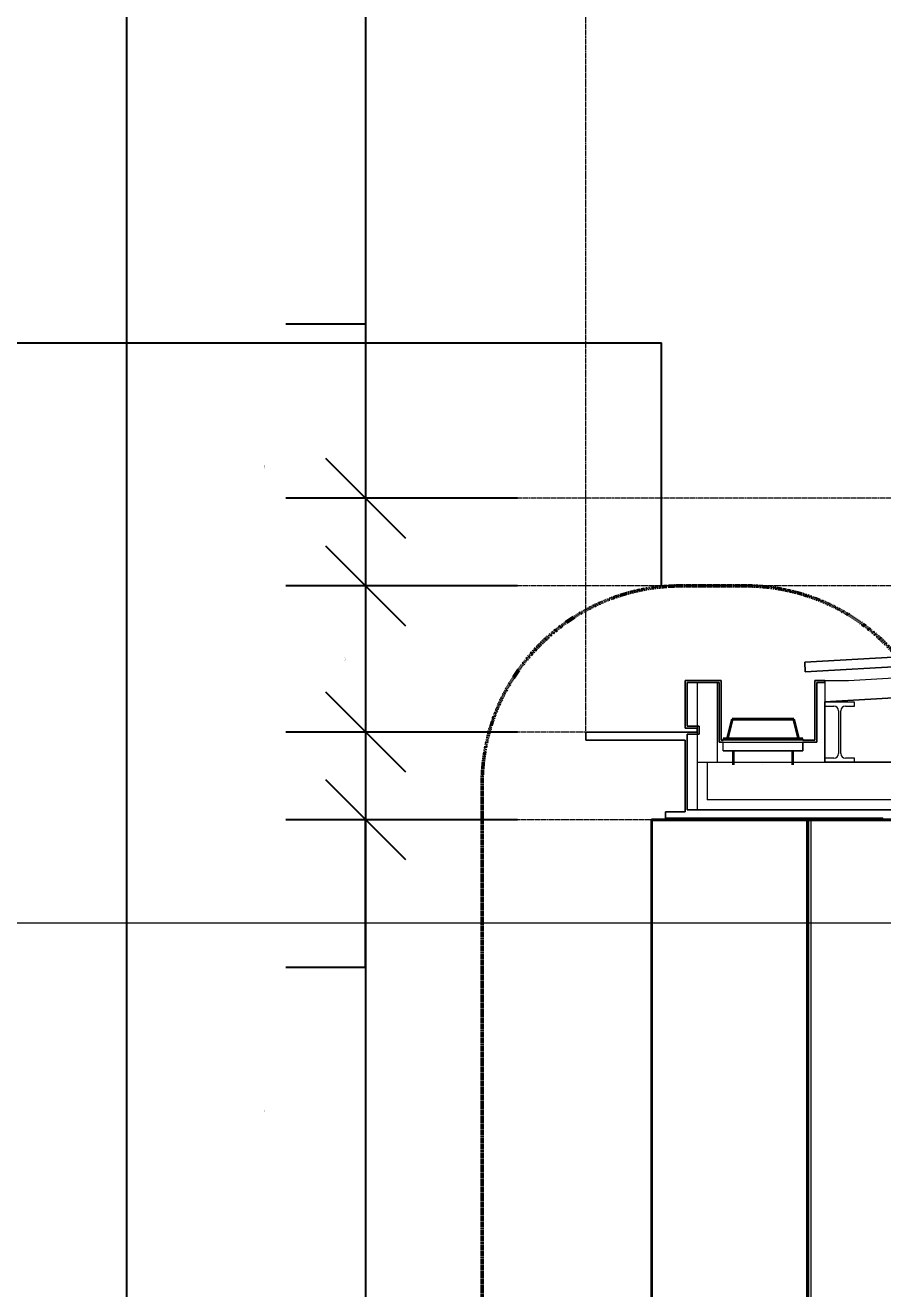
# Model space of a CAD drawing. Header units: millimetres. Extents: x -153298 to 620751, y -313239 to 250031.
# Drawn here: x 74683 to 76835, y -223523 to -220350 of the extents above; entities that cross this region are included whole.
import ezdxf

# ---------------------------------------------------------------- set-up
doc = ezdxf.new("R2010")
doc.units = ezdxf.units.MM
doc.linetypes.add('DPA_Hidden 50', pattern=[3, 2, -1])
for name, color, linetype, lineweight in [('A-ANNO-DIMS', 7, 'Continuous', 9), ('A-DETL', 7, 'Continuous', 70), ('A-DETL-GENF', 7, 'Continuous', 35), ('A-GLAZ-CURT', 7, 'Continuous', 9), ('A-GLAZ-CWMG', 7, 'Continuous', 35), ('G-ANNO-TEXT', 7, 'Continuous', 9), ('P-SANR-FIXT', 7, 'Continuous', 35), ('WALL-E', 7, 'Continuous', 35)]:
    doc.layers.add(name, color=color, linetype=linetype, lineweight=lineweight)
doc.styles.add('Arial_2', font='arial.ttf', dxfattribs={"height": 3})
doc.dimstyles.new('DPA-DIM-3_0_T-T', dxfattribs={"dimscale": 304.8, "dimtxt": 306.07782, "dimasz": 0.656168, "dimexe": 0.656168, "dimexo": 0.0625, "dimgap": 0.164042, "dimtad": 1, "dimdec": 0, "dimzin": 0, "dimdsep": 46, "dimtxsty": 'Arial_2', "dimblk1": 'OBLIQUE', "dimblk2": 'OBLIQUE', "dimsah": 1, "dimcen": 0.09, "dimdle": 0.656168, "dimclrd": 7, "dimclre": 7, "dimclrt": 7, "dimadec": 8, "dimazin": 0, "dimtfac": 1, "dimtdec": 4, "dimtix": 1, "dimtmove": 0, "dimatfit": 3, "dimfxl": 1.312336, "dimfxlon": 1, "dimtvp": 1, "dimtolj": 1, "dimtzin": 0, "dimarcsym": 2})
doc.dimstyles.new('DPA-DIM-3_0_T-T_1', dxfattribs={"dimscale": 304.8, "dimtxt": 306.07782, "dimasz": 0.656168, "dimexe": 0.656168, "dimexo": 0.0625, "dimgap": 0.164042, "dimtad": 1, "dimdec": 0, "dimzin": 0, "dimdsep": 46, "dimtxsty": 'Arial_2', "dimblk1": 'OBLIQUE', "dimblk2": 'OBLIQUE', "dimsah": 1, "dimcen": 0.09, "dimdle": 0.656168, "dimclrd": 7, "dimclre": 7, "dimclrt": 7, "dimadec": 8, "dimazin": 0, "dimtfac": 1, "dimtdec": 4, "dimtix": 1, "dimtmove": 1, "dimatfit": 3, "dimfxl": 1.312336, "dimfxlon": 1, "dimtvp": 1, "dimtolj": 1, "dimtzin": 0, "dimarcsym": 2})

# ---------------------------------------------------------------- blocks, each defined once
blk = doc.blocks.new('DPA_CP_Entrance Canopy Lower - Depth 4200-12316196-2150-01 ENTRANCE 1 ELEVATION 4')
at = {"layer": 'A-GLAZ-CURT', "color": 7}
for p, q in [((10337, 106005.7), (9286.9, 105946)), ((9286.9, 105946), (10337, 106005.7)), ((9288.2, 105921.1), (10337, 105980.7)), ((10337, 105980.7), (9288.2, 105921.1)), ((9286.9, 105946), (9288.2, 105921.1)), ((9288.2, 105921.1), (9286.9, 105946)), ((9396.5, 105900), (10337, 105953.6)), ((9077, 105900), (8987, 105900)), ((8987, 105900), (8987, 105780)), ((8987, 105780), (8987, 105900)), ((8987, 105900), (9077, 105900)), ((9077, 105750), (9077, 105900)), ((9077, 105900), (9077, 105750)), ((9337, 105900), (9312, 105900)), ((9312, 105900), (9312, 105750)), ((9312, 105750), (9312, 105900)), ((9312, 105900), (9337, 105900)), ((9337, 105846), (10337, 105903)), ((9337, 105846), (10337, 105903)), ((10337, 105903), (9337, 105846)), ((9337, 105900), (9396.5, 105900)), ((9337, 105900), (9337, 105695)), ((9337, 105895), (9337, 105900)), ((9337, 105900), (9337, 105895)), ((8992, 105895), (9072, 105895)), ((9072, 105895), (8992, 105895)), ((8992, 105785), (8992, 105894.4)), ((8992, 105894.4), (8992, 105785)), ((9017, 105895), (9017, 105785)), ((9067, 105895), (9067, 105695)), ((9072, 105894.4), (9072, 105745)), ((9072, 105745), (9072, 105894.4)), ((9317, 105895), (9337, 105895)), ((9337, 105895), (9317, 105895)), ((9317, 105745), (9317, 105894.4)), ((9317, 105894.4), (9317, 105745)), ((9337, 105695), (9337, 105846)), ((9337, 105846), (9337, 105695)), ((9337, 105695), (9337, 105846)), ((9337, 105846), (9337, 105695)), ((9337, 105845), (9337, 105835.5)), ((8987, 105780), (9017, 105780)), ((9017, 105780), (8987, 105780)), ((9022, 105785), (8992, 105785)), ((8992, 105785), (9022, 105785)), ((9017, 105780), (9017, 105770)), ((9017, 105780), (9017, 105770)), ((9017, 105770), (9017, 105780)), ((9022, 105765), (9022, 105785)), ((9022, 105785), (9022, 105765)), ((9017, 105770), (8737, 105770)), ((8737, 105770), (8737, 105750)), ((8737, 105750), (8737, 105770)), ((8737, 105770), (9017, 105770)), ((8737, 105750), (8987, 105750)), ((8987, 105750), (8737, 105750)), ((8987, 105750), (8987, 105570)), ((8987, 105570), (8987, 105750)), ((8992, 105575), (8992, 105765)), ((8992, 105765), (9022, 105765)), ((9022, 105765), (8992, 105765)), ((8992, 105765), (8992, 105575)), ((9017, 105765), (9017, 105575)), ((9072, 105745), (9082, 105745)), ((9082, 105745), (9072, 105745)), ((9082, 105750), (9077, 105750)), ((9077, 105750), (9082, 105750)), ((9312, 105750), (9282, 105750)), ((9282, 105750), (9312, 105750)), ((9282, 105745), (9317, 105745)), ((9317, 105745), (9282, 105745)), ((9017, 105695), (9107, 105695)), ((9042, 105695), (9042, 105600)), ((9257, 105695), (10337, 105695)), ((9337, 105704.5), (9337, 105695)), ((9337, 105695), (9412, 105695)), ((10337, 105695), (9337, 105695)), ((9337, 105695), (10337, 105695)), ((10337, 105695), (9337, 105695)), ((9337, 105695), (10337, 105695)), ((10337, 105600), (9042, 105600)), ((8987, 105570), (8937, 105570)), ((8937, 105570), (8937, 105550)), ((8937, 105550), (8937, 105570)), ((8937, 105570), (8987, 105570)), ((8937, 105550), (10116.3, 105550)), ((10116.3, 105550), (8937, 105550)), ((10128, 105575), (8992, 105575)), ((8992, 105575), (10128, 105575))]:
    blk.add_line(p, q, dxfattribs=at)
blk = doc.blocks.new('DPA_CP_Entrance Canopy Lower - Depth 4200-V140-2150-01 ENTRANCE 1 ELEVATION 4')
at = {"layer": 'A-GLAZ-CURT', "color": 7}
for p, q in [((10337, 106005.7), (9286.9, 105946)), ((9286.9, 105946), (10337, 106005.7)), ((9288.2, 105921.1), (10337, 105980.7)), ((10337, 105980.7), (9288.2, 105921.1)), ((9286.9, 105946), (9288.2, 105921.1)), ((9288.2, 105921.1), (9286.9, 105946)), ((9396.5, 105900), (10337, 105953.6)), ((9077, 105900), (8987, 105900)), ((8987, 105900), (8987, 105780)), ((8987, 105780), (8987, 105900)), ((8987, 105900), (9077, 105900)), ((9077, 105750), (9077, 105900)), ((9077, 105900), (9077, 105750)), ((9337, 105900), (9312, 105900)), ((9312, 105900), (9312, 105750)), ((9312, 105750), (9312, 105900)), ((9312, 105900), (9337, 105900)), ((9337, 105846), (10337, 105903)), ((9337, 105846), (10337, 105903)), ((10337, 105903), (9337, 105846)), ((9337, 105900), (9396.5, 105900)), ((9337, 105900), (9337, 105695)), ((9337, 105895), (9337, 105900)), ((9337, 105900), (9337, 105895)), ((8992, 105895), (9072, 105895)), ((9072, 105895), (8992, 105895)), ((8992, 105785), (8992, 105894.4)), ((8992, 105894.4), (8992, 105785)), ((9017, 105895), (9017, 105785)), ((9067, 105895), (9067, 105695)), ((9072, 105894.4), (9072, 105745)), ((9072, 105745), (9072, 105894.4)), ((9317, 105895), (9337, 105895)), ((9337, 105895), (9317, 105895)), ((9317, 105745), (9317, 105894.4)), ((9317, 105894.4), (9317, 105745)), ((9337, 105695), (9337, 105846)), ((9337, 105846), (9337, 105695)), ((9337, 105695), (9337, 105846)), ((9337, 105846), (9337, 105695)), ((9337, 105845), (9337, 105835.5)), ((8987, 105780), (9017, 105780)), ((9017, 105780), (8987, 105780)), ((9022, 105785), (8992, 105785)), ((8992, 105785), (9022, 105785)), ((9017, 105780), (9017, 105770)), ((9017, 105780), (9017, 105770)), ((9017, 105770), (9017, 105780)), ((9022, 105765), (9022, 105785)), ((9022, 105785), (9022, 105765)), ((9017, 105770), (8737, 105770)), ((8737, 105770), (8737, 105750)), ((8737, 105750), (8737, 105770)), ((8737, 105770), (9017, 105770)), ((8737, 105750), (8987, 105750)), ((8987, 105750), (8737, 105750)), ((8987, 105750), (8987, 105570)), ((8987, 105570), (8987, 105750)), ((8992, 105575), (8992, 105765)), ((8992, 105765), (9022, 105765)), ((9022, 105765), (8992, 105765)), ((8992, 105765), (8992, 105575)), ((9017, 105765), (9017, 105575)), ((9072, 105745), (9082, 105745)), ((9082, 105745), (9072, 105745)), ((9082, 105750), (9077, 105750)), ((9077, 105750), (9082, 105750)), ((9312, 105750), (9282, 105750)), ((9282, 105750), (9312, 105750)), ((9282, 105745), (9317, 105745)), ((9317, 105745), (9282, 105745)), ((9017, 105695), (9107, 105695)), ((9042, 105695), (9042, 105600)), ((9257, 105695), (10337, 105695)), ((9337, 105704.5), (9337, 105695)), ((9337, 105695), (9412, 105695)), ((10337, 105695), (9337, 105695)), ((9337, 105695), (10337, 105695)), ((10337, 105695), (9337, 105695)), ((9337, 105695), (10337, 105695)), ((10337, 105600), (9042, 105600)), ((8987, 105570), (8937, 105570)), ((8937, 105570), (8937, 105550)), ((8937, 105550), (8937, 105570)), ((8937, 105570), (8987, 105570)), ((8937, 105550), (10116.3, 105550)), ((10116.3, 105550), (8937, 105550)), ((10128, 105575), (8992, 105575)), ((8992, 105575), (10128, 105575))]:
    blk.add_line(p, q, dxfattribs=at)
blk = doc.blocks.new('DPA_CP_Entrance Canopy Lower - Depth 4200-V141-2150-01 ENTRANCE 1 ELEVATION 4')
at = {"layer": 'A-GLAZ-CURT', "color": 7}
for p, q in [((10337, 106005.7), (9286.9, 105946)), ((9286.9, 105946), (10337, 106005.7)), ((9288.2, 105921.1), (10337, 105980.7)), ((10337, 105980.7), (9288.2, 105921.1)), ((9286.9, 105946), (9288.2, 105921.1)), ((9288.2, 105921.1), (9286.9, 105946)), ((9396.5, 105900), (10337, 105953.6)), ((9077, 105900), (8987, 105900)), ((8987, 105900), (8987, 105780)), ((8987, 105780), (8987, 105900)), ((8987, 105900), (9077, 105900)), ((9077, 105750), (9077, 105900)), ((9077, 105900), (9077, 105750)), ((9337, 105900), (9312, 105900)), ((9312, 105900), (9312, 105750)), ((9312, 105750), (9312, 105900)), ((9312, 105900), (9337, 105900)), ((9337, 105846), (10337, 105903)), ((9337, 105846), (10337, 105903)), ((10337, 105903), (9337, 105846)), ((9337, 105900), (9396.5, 105900)), ((9337, 105900), (9337, 105695)), ((9337, 105895), (9337, 105900)), ((9337, 105900), (9337, 105895)), ((8992, 105785), (8992, 105895)), ((8992, 105895), (9072, 105895)), ((9072, 105895), (8992, 105895)), ((8992, 105894.4), (8992, 105785)), ((9017, 105895), (9017, 105575)), ((9067, 105895), (9067, 105695)), ((9072, 105895), (9072, 105745)), ((9072, 105745), (9072, 105894.4)), ((9317, 105745), (9317, 105895)), ((9317, 105895), (9337, 105895)), ((9337, 105895), (9317, 105895)), ((9317, 105894.4), (9317, 105745)), ((9337, 105695), (9337, 105846)), ((9337, 105846), (9337, 105695)), ((9337, 105695), (9337, 105846)), ((9337, 105846), (9337, 105695)), ((9337, 105845), (9337, 105835.5)), ((9412, 105845), (9337, 105845)), ((9337, 105835.5), (9360.1, 105835.5)), ((9388.9, 105835.5), (9412, 105835.5)), ((9412, 105835.5), (9412, 105845)), ((9371.8, 105823.9), (9371.8, 105716.1)), ((9377.3, 105716.1), (9377.3, 105823.9)), ((8987, 105780), (9017, 105780)), ((9017, 105780), (8987, 105780)), ((9022, 105785), (8992, 105785)), ((8992, 105785), (9022, 105785)), ((9017, 105780), (9017, 105770)), ((9017, 105770), (9017, 105780)), ((9022, 105765), (9022, 105785)), ((9022, 105785), (9022, 105765)), ((9017, 105770), (8737, 105770)), ((8737, 105770), (8737, 105750)), ((8737, 105750), (8737, 105770)), ((8737, 105770), (9017, 105770)), ((8737, 105750), (8987, 105750)), ((8987, 105750), (8737, 105750)), ((8987, 105750), (8987, 105570)), ((8987, 105570), (8987, 105750)), ((8992, 105575), (8992, 105765)), ((8992, 105765), (9022, 105765)), ((9022, 105765), (8992, 105765)), ((8992, 105765), (8992, 105575)), ((9072, 105745), (9317, 105745)), ((9082, 105745), (9072, 105745)), ((9312, 105750), (9077, 105750)), ((9077, 105750), (9082, 105750)), ((9282, 105750), (9312, 105750)), ((9317, 105745), (9282, 105745)), ((9017, 105695), (10337, 105695)), ((9042, 105695), (9042, 105600)), ((9337, 105704.5), (9337, 105695)), ((9360.1, 105704.5), (9337, 105704.5)), ((9337, 105695), (9412, 105695)), ((10337, 105695), (9337, 105695)), ((9337, 105695), (10337, 105695)), ((10337, 105695), (9337, 105695)), ((9337, 105695), (10337, 105695)), ((9412, 105704.5), (9388.9, 105704.5)), ((9412, 105695), (9412, 105704.5)), ((10337, 105600), (9042, 105600)), ((8987, 105570), (8937, 105570)), ((8937, 105570), (8937, 105550)), ((8937, 105550), (8937, 105570)), ((8937, 105570), (8987, 105570)), ((8937, 105550), (10337, 105550)), ((10116.3, 105550), (8937, 105550)), ((10337, 105575), (8992, 105575)), ((8992, 105575), (10128, 105575))]:
    blk.add_line(p, q, dxfattribs=at)
for centre, start, end in [((9360.1, 105823.9), 0, 90), ((9388.9, 105823.9), 90, 180), ((9360.1, 105716.1), 270, 0), ((9388.9, 105716.1), 180, 270)]:
    blk.add_arc(centre, 11.6, start, end, dxfattribs=at)
blk = doc.blocks.new('System Panel - Entrance Glazed 12mm-14851402-2150-01 ENTRANCE 1 ELEVATION 4')
at = {"layer": 'A-GLAZ-CURT', "color": 7}
for p, q in [((9302, 105550), (9852, 105550)), ((9852, 105550), (9302, 105550)), ((9302, 105550), (9302, 102550)), ((9852, 105550), (9852, 102750)), ((9852, 102750), (9852, 105550)), ((9852, 102675.2), (9852, 102550)), ((9852, 102550), (9852, 102675.2)), ((9501.5, 102550), (9302, 102550)), ((9302, 102550), (9501.5, 102550)), ((9677.5, 102550), (9576, 102550)), ((9576, 102550), (9677.5, 102550)), ((9852, 102550), (9763.9, 102550)), ((9763.9, 102550), (9852, 102550))]:
    blk.add_line(p, q, dxfattribs=at)
blk = doc.blocks.new('System Panel - Entrance Glazed 12mm-14851403-2150-01 ENTRANCE 1 ELEVATION 4')
at = {"layer": 'A-GLAZ-CURT', "color": 7}
for p, q in [((9296, 102550), (9296, 105550)), ((9296, 105550), (9296, 102550)), ((9296, 105550), (9308, 105550)), ((9296, 105550), (9308, 105550)), ((9308, 102550), (9296, 102550)), ((9296, 102550), (9308, 102550))]:
    blk.add_line(p, q, dxfattribs=at)
blk = doc.blocks.new('System Panel - Entrance Glazed 12mm-14851404-2150-01 ENTRANCE 1 ELEVATION 4')
at = {"layer": 'A-GLAZ-CURT', "color": 7}
for p, q in [((9296, 105550), (9308, 105550)), ((9296, 105550), (9308, 105550)), ((9308, 102550), (9296, 102550)), ((9296, 102550), (9308, 102550))]:
    blk.add_line(p, q, dxfattribs=at)
blk = doc.blocks.new('System Panel - Entrance Glazed 12mm-V165-2150-01 ENTRANCE 1 ELEVATION 4')
at = {"layer": 'A-GLAZ-CURT', "color": 7}
for p, q in [((9296, 105550), (9308, 105550)), ((9296, 105550), (9308, 105550)), ((9308, 102550), (9296, 102550)), ((9296, 102550), (9308, 102550))]:
    blk.add_line(p, q, dxfattribs=at)
blk = doc.blocks.new('Rectangular Mullion - Mullion_Entrance Column Glass-14851405-2150-01 ENTRANCE 1 ELEVATION 4')
at = {"layer": 'A-GLAZ-CWMG', "color": 7}
for p, q in [((9292.5, 105550), (8902.5, 105550)), ((8902.5, 105550), (8952.5, 105550)), ((8952.5, 105550), (8902.5, 105550)), ((8902.5, 105550), (9292.5, 105550)), ((8902.5, 105550), (8902.5, 102560)), ((8902.5, 105550), (8902.5, 102560)), ((8902.5, 105550), (8902.5, 102560)), ((8902.5, 105550), (8902.5, 102560)), ((9312.5, 105550), (9292.5, 105550)), ((9292.5, 105550), (9312.5, 105550)), ((9292.5, 105550), (9292.5, 102550)), ((9292.5, 105550), (9292.5, 102550)), ((9292.5, 105550), (9292.5, 102550)), ((9292.5, 105550), (9292.5, 102550)), ((9452.5, 105550), (9312.5, 105550)), ((9312.5, 105550), (9452.5, 105550)), ((9452.5, 105550), (9432.5, 105550)), ((9432.5, 105550), (9452.5, 105550)), ((9292.5, 102550), (8902.5, 102550)), ((8902.5, 102550), (8952.5, 102550)), ((8952.5, 102550), (8902.5, 102550)), ((8902.5, 102550), (9292.5, 102550)), ((9312.5, 102550), (9292.5, 102550)), ((9292.5, 102550), (9312.5, 102550)), ((9432.5, 102550), (9312.5, 102550)), ((9312.5, 102550), (9432.5, 102550))]:
    blk.add_line(p, q, dxfattribs=at)
blk = doc.blocks.new('Rectangular Mullion - Mullion_Entrance Column Glass-14851399-2150-01 ENTRANCE 1 ELEVATION 4')
at = {"layer": 'A-GLAZ-CWMG', "color": 7}
for p, q in [((9292.5, 105550), (8902.5, 105550)), ((8902.5, 105550), (8952.5, 105550)), ((8952.5, 105550), (8902.5, 105550)), ((8902.5, 105550), (9292.5, 105550)), ((8902.5, 105550), (8902.5, 102560)), ((8902.5, 105550), (8902.5, 102560)), ((8902.5, 105550), (8902.5, 102560)), ((8902.5, 105550), (8902.5, 102560)), ((9312.5, 105550), (9292.5, 105550)), ((9292.5, 105550), (9312.5, 105550)), ((9292.5, 105550), (9292.5, 102550)), ((9292.5, 105550), (9292.5, 102550)), ((9292.5, 105550), (9292.5, 102550)), ((9292.5, 105550), (9292.5, 102550)), ((9452.5, 105550), (9312.5, 105550)), ((9312.5, 105550), (9452.5, 105550)), ((9452.5, 105550), (9432.5, 105550)), ((9432.5, 105550), (9452.5, 105550)), ((9292.5, 102550), (8902.5, 102550)), ((8902.5, 102550), (8952.5, 102550)), ((8952.5, 102550), (8902.5, 102550)), ((8902.5, 102550), (9292.5, 102550)), ((9312.5, 102550), (9292.5, 102550)), ((9292.5, 102550), (9312.5, 102550)), ((9452.5, 102550), (9312.5, 102550)), ((9312.5, 102550), (9432.5, 102550)), ((9432.5, 102550), (9452.5, 102550))]:
    blk.add_line(p, q, dxfattribs=at)
blk = doc.blocks.new('Rectangular Mullion - Mullion_Entrance Column Glass-V166-2150-01 ENTRANCE 1 ELEVATION 4')
at = {"layer": 'A-GLAZ-CWMG', "color": 7}
for p, q in [((9292.5, 105550), (8902.5, 105550)), ((8902.5, 105550), (8952.5, 105550)), ((8952.5, 105550), (8902.5, 105550)), ((8902.5, 105550), (9292.5, 105550)), ((8902.5, 105550), (8902.5, 102560)), ((8902.5, 105550), (8902.5, 102560)), ((8902.5, 105550), (8902.5, 102560)), ((8902.5, 105550), (8902.5, 102560)), ((9312.5, 105550), (9292.5, 105550)), ((9292.5, 105550), (9312.5, 105550)), ((9292.5, 105550), (9292.5, 102550)), ((9292.5, 105550), (9292.5, 102550)), ((9292.5, 105550), (9292.5, 102550)), ((9292.5, 105550), (9292.5, 102550)), ((9452.5, 105550), (9312.5, 105550)), ((9312.5, 105550), (9452.5, 105550)), ((9452.5, 105550), (9432.5, 105550)), ((9432.5, 105550), (9452.5, 105550)), ((9292.5, 102550), (8902.5, 102550)), ((8902.5, 102550), (8952.5, 102550)), ((8952.5, 102550), (8902.5, 102550)), ((8902.5, 102550), (9292.5, 102550)), ((9312.5, 102550), (9292.5, 102550)), ((9292.5, 102550), (9312.5, 102550)), ((9452.5, 102550), (9312.5, 102550)), ((9312.5, 102550), (9452.5, 102550)), ((9452.5, 102550), (9432.5, 102550)), ((9432.5, 102550), (9452.5, 102550))]:
    blk.add_line(p, q, dxfattribs=at)
blk = doc.blocks.new('System Panel - DPA-AR_Metal Ceiling Rectangular Panel-16094602-2150-01 ENTRANCE 1 ELEVATION 4')
at = {"layer": 'A-GLAZ-CURT', "color": 7}
for p, q in [((8937, 105555), (9482.5, 105555)), ((8937, 105555), (8937, 105550)), ((8937, 105550), (8937, 105555)), ((8937, 105550), (9482.5, 105550)), ((9482.5, 105550), (8937, 105550)), ((9482.5, 105550), (9482.5, 105555))]:
    blk.add_line(p, q, dxfattribs=at)
blk = doc.blocks.new('DPA_CP_Metal Ceiling Panel - Vertical Panel Entrance-16093323-2150-01 ENTRANCE 1 ELEVATION 4')
at = {"layer": 'A-GLAZ-CURT', "color": 7}
for p, q in [((8937, 105550), (8937, 105555)), ((8937, 105550), (8937, 105555)), ((10116.3, 105550), (8937, 105550)), ((8937, 105550), (10116.3, 105550)), ((10337, 105550), (10167.7, 105550)), ((10167.7, 105550), (10337, 105550)), ((10514, 105550), (10438.6, 105550)), ((10438.6, 105550), (10514, 105550))]:
    blk.add_line(p, q, dxfattribs=at)
blk = doc.blocks.new('System Panel - DPA-AR_Metal Ceiling Rectangular Panel-16094095-2150-01 ENTRANCE 1 ELEVATION 4')
at = {"layer": 'A-GLAZ-CURT', "color": 7}
for p, q in [((8937, 105555), (8937, 105550)), ((8937, 105550), (8937, 105555)), ((8937, 105550), (9297, 105550)), ((9297, 105550), (8937, 105550))]:
    blk.add_line(p, q, dxfattribs=at)
blk = doc.blocks.new('System Panel - DPA-AR_Metal Ceiling Rectangular Panel-16094096-2150-01 ENTRANCE 1 ELEVATION 4')
at = {"layer": 'A-GLAZ-CURT', "color": 7}
for p, q in [((9297, 105550), (9482.5, 105550)), ((9482.5, 105550), (9297, 105550))]:
    blk.add_line(p, q, dxfattribs=at)
blk = doc.blocks.new('System Panel - DPA-AR_Metal Ceiling Rectangular Panel-16094147-2150-01 ENTRANCE 1 ELEVATION 4')
at = {"layer": 'A-GLAZ-CURT', "color": 7}
for p, q in [((8937, 105555), (8937, 105550)), ((8937, 105550), (8937, 105555)), ((8937, 105550), (9297, 105550)), ((9297, 105550), (8937, 105550))]:
    blk.add_line(p, q, dxfattribs=at)
blk = doc.blocks.new('System Panel - DPA-AR_Metal Ceiling Rectangular Panel-16094148-2150-01 ENTRANCE 1 ELEVATION 4')
at = {"layer": 'A-GLAZ-CURT', "color": 7}
for p, q in [((9297, 105550), (9482.5, 105550)), ((9482.5, 105550), (9297, 105550))]:
    blk.add_line(p, q, dxfattribs=at)
blk = doc.blocks.new('System Panel - DPA-AR_Metal Ceiling Rectangular Panel-16094226-2150-01 ENTRANCE 1 ELEVATION 4')
at = {"layer": 'A-GLAZ-CURT', "color": 7}
for p, q in [((8937, 105555), (8937, 105550)), ((8937, 105550), (8937, 105555)), ((8937, 105550), (9296, 105550)), ((9296, 105550), (8937, 105550))]:
    blk.add_line(p, q, dxfattribs=at)
blk = doc.blocks.new('System Panel - DPA-AR_Metal Ceiling Rectangular Panel-16094227-2150-01 ENTRANCE 1 ELEVATION 4')
at = {"layer": 'A-GLAZ-CURT', "color": 7}
for p, q in [((9296, 105550), (9482.5, 105550)), ((9482.5, 105550), (9296, 105550))]:
    blk.add_line(p, q, dxfattribs=at)
blk = doc.blocks.new('DPA_PF_Floor Drain_Dome - 200L x 200W-12945070-2150-01 ENTRANCE 1 ELEVATION 4')
at = {"layer": 'P-SANR-FIXT', "color": 7}
for p, q in [((9104.5, 105803), (9092, 105753)), ((9259.5, 105803), (9104.5, 105803)), ((9104.5, 105803), (9259.5, 105803)), ((9272, 105753), (9259.5, 105803)), ((9282, 105753), (9082, 105753)), ((9082, 105753), (9282, 105753)), ((9272, 105753), (9092, 105753)), ((9092, 105753), (9272, 105753)), ((9182, 105753), (9182, 105753)), ((9182, 105723), (9182, 105723)), ((9182, 105723), (9182, 105723)), ((9182, 105723), (9182, 105723)), ((9182, 105723), (9182, 105723)), ((9182, 105688), (9182, 105688)), ((9182, 105688), (9182, 105688)), ((9182, 105688), (9182, 105688)), ((9182, 105688), (9182, 105688))]:
    blk.add_line(p, q, dxfattribs=at)
at = {"layer": 'P-SANR-FIXT', "color": 7, "lineweight": 9}
for p, q in [((9282, 105753), (9082, 105753)), ((9082, 105753), (9282, 105753)), ((9082, 105750), (9082, 105753)), ((9082, 105750), (9082, 105753)), ((9082, 105723), (9082, 105745.2)), ((9082, 105723), (9082, 105745.2)), ((9282, 105753), (9282, 105750)), ((9282, 105750), (9282, 105753)), ((9282, 105745), (9282, 105723)), ((9282, 105723), (9282, 105745)), ((9282, 105723), (9082, 105723)), ((9082, 105723), (9282, 105723))]:
    blk.add_line(p, q, dxfattribs=at)
blk = doc.blocks.new('DPA_PF_Floor Drain_Dome - 200L x 200W-V245-2150-01 ENTRANCE 1 ELEVATION 4')
at = {"layer": 'P-SANR-FIXT', "color": 7}
for p, q in [((9104.5, 105803), (9092, 105753)), ((9259.5, 105803), (9104.5, 105803)), ((9104.5, 105803), (9259.5, 105803)), ((9272, 105753), (9259.5, 105803)), ((9282, 105753), (9082, 105753)), ((9082, 105753), (9282, 105753)), ((9272, 105753), (9092, 105753)), ((9092, 105753), (9272, 105753)), ((9182, 105753), (9182, 105753)), ((9107, 105723), (9107, 105688)), ((9182, 105723), (9182, 105723)), ((9182, 105723), (9182, 105723)), ((9182, 105723), (9182, 105723)), ((9182, 105723), (9182, 105723)), ((9257, 105688), (9257, 105723)), ((9182, 105688), (9182, 105688)), ((9182, 105688), (9182, 105688)), ((9182, 105688), (9182, 105688)), ((9182, 105688), (9182, 105688))]:
    blk.add_line(p, q, dxfattribs=at)
at = {"layer": 'P-SANR-FIXT', "color": 7, "lineweight": 9}
for p, q in [((9282, 105753), (9082, 105753)), ((9082, 105753), (9282, 105753)), ((9082, 105750), (9082, 105753)), ((9082, 105750), (9082, 105753)), ((9082, 105723), (9082, 105745.2)), ((9082, 105723), (9082, 105745.2)), ((9282, 105753), (9282, 105750)), ((9282, 105750), (9282, 105753)), ((9282, 105745), (9282, 105723)), ((9282, 105723), (9282, 105745)), ((9282, 105723), (9082, 105723)), ((9082, 105723), (9282, 105723))]:
    blk.add_line(p, q, dxfattribs=at)
blk = doc.blocks.new('System Panel - DPA-AR_Metal Ceiling Rectangular Panel-16093440-2150-01 ENTRANCE 1 ELEVATION 4')
at = {"layer": 'A-GLAZ-CURT', "color": 7}
for p, q in [((8937, 105555), (8937, 105550)), ((8937, 105550), (8937, 105555)), ((8937, 105550), (9482.5, 105550)), ((9482.5, 105550), (8937, 105550))]:
    blk.add_line(p, q, dxfattribs=at)
blk = doc.blocks.new('DPA_CP_Metal Ceiling Panel - Vertical Panel Entrance-16093423-2150-01 ENTRANCE 1 ELEVATION 4')
at = {"layer": 'A-GLAZ-CURT', "color": 7}
for p, q in [((8937, 105550), (8937, 105555)), ((8937, 105550), (8937, 105555)), ((9482.5, 105550), (8937, 105550)), ((8937, 105550), (9482.5, 105550))]:
    blk.add_line(p, q, dxfattribs=at)
blk = doc.blocks.new('System Panel - DPA-AR_Metal Ceiling Rectangular Panel-16094478-2150-01 ENTRANCE 1 ELEVATION 4')
at = {"layer": 'A-GLAZ-CURT', "color": 7}
for p, q in [((8937, 105555), (8937, 105550)), ((8937, 105550), (8937, 105555)), ((8937, 105550), (9482.5, 105550)), ((9482.5, 105550), (8937, 105550))]:
    blk.add_line(p, q, dxfattribs=at)
blk = doc.blocks.new('System Panel - DPA-AR_Metal Ceiling Rectangular Panel-16093406-2150-01 ENTRANCE 1 ELEVATION 4')
at = {"layer": 'A-GLAZ-CURT', "color": 7}
for p, q in [((8937, 105555), (8937, 105550)), ((8937, 105550), (8937, 105555)), ((8937, 105550), (9482.5, 105550)), ((9482.5, 105550), (8937, 105550))]:
    blk.add_line(p, q, dxfattribs=at)
blk = doc.blocks.new('DPA_AN_Callout - DPA_AN_Callout-15536900-2150-01 ENTRANCE 1 ELEVATION 4')
at = {"layer": 'A-DETL-GENF', "color": 7, "lineweight": 25}
for p in [(6405.2, 106747.6), (8927, 106137.3)]:
    blk.add_line(p, (8927, 106747.6), dxfattribs=at)
at = {"layer": 'A-DETL-GENF', "color": 7, "linetype": 'DPA_Hidden 50', "lineweight": 50}
for p, q in [((8976.9, 106137.3), (9137.1, 106137.3)), ((8476.9, 102744.8), (8476.9, 105637.3))]:
    blk.add_line(p, q, dxfattribs=at)
for centre, start, end in [((8976.9, 105637.3), 90, 180), ((9137.1, 105637.3), 0, 90)]:
    blk.add_arc(centre, 500, start, end, dxfattribs=at)
blk = doc.blocks.new('_Oblique')
at = {"color": 7, "linetype": 'ByBlock', "lineweight": -2}
blk.add_line((-0.5, -0.5), (0.5, 0.5), dxfattribs=at)
blk = doc.blocks.new('*D4607')
at = {"layer": 'A-ANNO-DIMS', "color": 7, "lineweight": -2, "transparency": 16777216}
for p, q in [((74937.3, -209395.2), (74937.3, -226645.2)), ((75318.3, -209595.2), (74737.3, -209595.2)), ((75318.3, -226445.2), (74737.3, -226445.2))]:
    blk.add_line(p, q, dxfattribs=at)
at = {"layer": 'DEFPOINTS', "color": 7, "transparency": 16777216}
for p in [(75337.3, -209595.2), (74937.3, -226445.2), (75337.3, -226445.2)]:
    blk.add_point(p, dxfattribs=at)
at = {"layer": 'A-ANNO-DIMS', "color": 7, "lineweight": -2, "transparency": 16777216, "xscale": 200, "yscale": 200, "zscale": 200}
for p, rotation in [((74937.3, -209595.2), 90), ((74937.3, -226445.2), 270)]:
    blk.add_blockref('_Oblique', p, dxfattribs=dict(at, rotation=rotation))
at = {"layer": 'A-ANNO-DIMS', "color": 7, "transparency": 16777216, "insert": (74885.8, -218020.2), "char_height": 3, "width": 1384.414, "attachment_point": 5, "rotation": 90, "style": 'Arial_2'}
blk.add_mtext('\\A1;16850', dxfattribs=at)
blk = doc.blocks.new('*D4621')
at = {"layer": 'A-ANNO-DIMS', "color": 7, "lineweight": -2, "transparency": 16777216}
for p, q in [((75537.3, -217935.2), (75537.3, -221737.9)), ((75918.3, -218135.2), (75337.3, -218135.2)), ((75918.3, -221537.9), (75337.3, -221537.9))]:
    blk.add_line(p, q, dxfattribs=at)
at = {"layer": 'DEFPOINTS', "color": 7, "transparency": 16777216}
for p in [(75937.3, -218135.2), (75537.3, -221537.9), (75937.3, -221537.9)]:
    blk.add_point(p, dxfattribs=at)
at = {"layer": 'A-ANNO-DIMS', "color": 7, "lineweight": -2, "transparency": 16777216, "xscale": 200, "yscale": 200, "zscale": 200}
for p, rotation in [((75537.3, -218135.2), 90), ((75537.3, -221537.9), 270)]:
    blk.add_blockref('_Oblique', p, dxfattribs=dict(at, rotation=rotation))
at = {"layer": 'A-ANNO-DIMS', "color": 7, "transparency": 16777216, "insert": (75485.8, -219836.5), "char_height": 3, "width": 1107.531, "attachment_point": 5, "rotation": 90, "style": 'Arial_2'}
blk.add_mtext('\\A1;3403', dxfattribs=at)
blk = doc.blocks.new('*D4622')
at = {"layer": 'A-ANNO-DIMS', "color": 7, "lineweight": -2, "transparency": 16777216}
for p, q in [((75337.3, -221099.7), (75537.3, -221099.7)), ((75537.3, -221099.7), (75537.3, -221537.9)), ((75537.3, -221337.9), (75537.3, -221957.9)), ((75918.3, -221537.9), (75337.3, -221537.9)), ((75918.3, -221757.9), (75337.3, -221757.9))]:
    blk.add_line(p, q, dxfattribs=at)
at = {"layer": 'DEFPOINTS', "color": 7, "transparency": 16777216}
for p in [(75937.3, -221537.9), (75537.3, -221757.9), (75937.3, -221757.9)]:
    blk.add_point(p, dxfattribs=at)
at = {"layer": 'A-ANNO-DIMS', "color": 7, "lineweight": -2, "transparency": 16777216, "xscale": 200, "yscale": 200, "zscale": 200}
for p, rotation in [((75537.3, -221537.9), 90), ((75537.3, -221757.9), 270)]:
    blk.add_blockref('_Oblique', p, dxfattribs=dict(at, rotation=rotation))
at = {"layer": 'A-ANNO-DIMS', "color": 7, "transparency": 16777216, "insert": (75282, -221463), "char_height": 3, "width": 830.648, "attachment_point": 1, "rotation": 90, "line_spacing_factor": 0.941778, "style": 'Arial_2'}
blk.add_mtext('\\A1;220', dxfattribs=at)
blk = doc.blocks.new('*D4623')
at = {"layer": 'A-ANNO-DIMS', "color": 7, "lineweight": -2, "transparency": 16777216}
for p, q in [((75537.3, -221557.9), (75537.3, -222325.2)), ((75918.3, -221757.9), (75337.3, -221757.9)), ((75918.3, -222125.2), (75337.3, -222125.2))]:
    blk.add_line(p, q, dxfattribs=at)
at = {"layer": 'DEFPOINTS', "color": 7, "transparency": 16777216}
for p in [(75937.3, -221757.9), (75537.3, -222125.2), (75937.3, -222125.2)]:
    blk.add_point(p, dxfattribs=at)
at = {"layer": 'A-ANNO-DIMS', "color": 7, "lineweight": -2, "transparency": 16777216, "xscale": 200, "yscale": 200, "zscale": 200}
for p, rotation in [((75537.3, -221757.9), 90), ((75537.3, -222125.2), 270)]:
    blk.add_blockref('_Oblique', p, dxfattribs=dict(at, rotation=rotation))
at = {"layer": 'A-ANNO-DIMS', "color": 7, "transparency": 16777216, "insert": (75485.8, -221941.5), "char_height": 3, "width": 830.648, "attachment_point": 5, "rotation": 90, "style": 'Arial_2'}
blk.add_mtext('\\A1;367', dxfattribs=at)
blk = doc.blocks.new('*D4624')
at = {"layer": 'A-ANNO-DIMS', "color": 7, "lineweight": -2, "transparency": 16777216}
for p, q in [((75537.3, -221925.2), (75537.3, -222545.2)), ((75918.3, -222125.2), (75337.3, -222125.2)), ((75918.3, -222345.2), (75337.3, -222345.2)), ((75537.3, -222715.5), (75537.3, -222345.2)), ((75337.3, -222715.5), (75537.3, -222715.5))]:
    blk.add_line(p, q, dxfattribs=at)
at = {"layer": 'DEFPOINTS', "color": 7, "transparency": 16777216}
for p in [(75937.3, -222125.2), (75537.3, -222345.2), (75937.3, -222345.2)]:
    blk.add_point(p, dxfattribs=at)
at = {"layer": 'A-ANNO-DIMS', "color": 7, "lineweight": -2, "transparency": 16777216, "xscale": 200, "yscale": 200, "zscale": 200}
for p, rotation in [((75537.3, -222125.2), 90), ((75537.3, -222345.2), 270)]:
    blk.add_blockref('_Oblique', p, dxfattribs=dict(at, rotation=rotation))
at = {"layer": 'A-ANNO-DIMS', "color": 7, "transparency": 16777216, "insert": (75282, -223078.9), "char_height": 3, "width": 830.648, "attachment_point": 1, "rotation": 90, "line_spacing_factor": 0.941778, "style": 'Arial_2'}
blk.add_mtext('\\A1;220', dxfattribs=at)
blk = doc.blocks.new('*D4625')
at = {"layer": 'A-ANNO-DIMS', "color": 7, "lineweight": -2, "transparency": 16777216}
for p, q in [((75537.3, -222145.2), (75537.3, -225545.2)), ((75918.3, -222345.2), (75337.3, -222345.2)), ((75918.3, -225345.2), (75337.3, -225345.2))]:
    blk.add_line(p, q, dxfattribs=at)
at = {"layer": 'DEFPOINTS', "color": 7, "transparency": 16777216}
for p in [(75937.3, -222345.2), (75537.3, -225345.2), (75937.3, -225345.2)]:
    blk.add_point(p, dxfattribs=at)
at = {"layer": 'A-ANNO-DIMS', "color": 7, "lineweight": -2, "transparency": 16777216, "xscale": 200, "yscale": 200, "zscale": 200}
for p, rotation in [((75537.3, -222345.2), 90), ((75537.3, -225345.2), 270)]:
    blk.add_blockref('_Oblique', p, dxfattribs=dict(at, rotation=rotation))
at = {"layer": 'A-ANNO-DIMS', "color": 7, "transparency": 16777216, "insert": (75485.8, -223845.2), "char_height": 3, "width": 1107.531, "attachment_point": 5, "rotation": 90, "style": 'Arial_2'}
blk.add_mtext('\\A1;3000', dxfattribs=at)

msp = doc.modelspace()

# ---------------------------------------------------------------- linework, layer by layer
at = {"layer": 'A-DETL', "color": 7, "linetype": 'DPA_Hidden 50', "lineweight": 9}
for p, q in [((76089.6466, -222125.1981), (76089.6466, -208631.596)), ((77609.6408, -221537.8747), (75429.6466, -221537.8747)), ((77609.6408, -221757.8747), (75509.6408, -221757.8747)), ((76089.6466, -222125.1981), (75509.6408, -222125.1981)), ((76269.6466, -222345.1981), (75569.6466, -222345.1981))]:
    msp.add_line(p, q, dxfattribs=at)
at = {"layer": 'G-ANNO-TEXT', "color": 7}
msp.add_line((81416.3882, -222604.937), (72060.4113, -222604.937), dxfattribs=at)
at = {"layer": 'WALL-E', "color": 7}
for p, q in [((77468.9206, -222345.1981), (76785.1466, -222345.1981)), ((76785.1466, -222345.1981), (77468.9206, -222345.1981))]:
    msp.add_line(p, q, dxfattribs=at)

# ---------------------------------------------------------------- block references
at = {"layer": 'A-DETL-GENF', "color": 7}
msp.add_blockref('DPA_AN_Callout - DPA_AN_Callout-15536900-2150-01 ENTRANCE 1 ELEVATION 4', (67352.626, -327895.1981), dxfattribs=at)
at = {"layer": 'A-GLAZ-CURT', "color": 7}
for name in ['DPA_CP_Entrance Canopy Lower - Depth 4200-V141-2150-01 ENTRANCE 1 ELEVATION 4', 'DPA_CP_Entrance Canopy Lower - Depth 4200-12316196-2150-01 ENTRANCE 1 ELEVATION 4', 'DPA_CP_Entrance Canopy Lower - Depth 4200-12316196-2150-01 ENTRANCE 1 ELEVATION 4', 'DPA_CP_Entrance Canopy Lower - Depth 4200-V140-2150-01 ENTRANCE 1 ELEVATION 4', 'DPA_CP_Entrance Canopy Lower - Depth 4200-V140-2150-01 ENTRANCE 1 ELEVATION 4', 'DPA_CP_Entrance Canopy Lower - Depth 4200-V140-2150-01 ENTRANCE 1 ELEVATION 4', 'DPA_CP_Entrance Canopy Lower - Depth 4200-V140-2150-01 ENTRANCE 1 ELEVATION 4', 'DPA_CP_Entrance Canopy Lower - Depth 4200-V140-2150-01 ENTRANCE 1 ELEVATION 4', 'DPA_CP_Entrance Canopy Lower - Depth 4200-V140-2150-01 ENTRANCE 1 ELEVATION 4', 'DPA_CP_Entrance Canopy Lower - Depth 4200-V140-2150-01 ENTRANCE 1 ELEVATION 4', 'DPA_CP_Entrance Canopy Lower - Depth 4200-V140-2150-01 ENTRANCE 1 ELEVATION 4', 'DPA_CP_Entrance Canopy Lower - Depth 4200-V140-2150-01 ENTRANCE 1 ELEVATION 4', 'DPA_CP_Entrance Canopy Lower - Depth 4200-V140-2150-01 ENTRANCE 1 ELEVATION 4', 'System Panel - DPA-AR_Metal Ceiling Rectangular Panel-16094602-2150-01 ENTRANCE 1 ELEVATION 4', 'DPA_CP_Metal Ceiling Panel - Vertical Panel Entrance-16093323-2150-01 ENTRANCE 1 ELEVATION 4', 'System Panel - DPA-AR_Metal Ceiling Rectangular Panel-16094095-2150-01 ENTRANCE 1 ELEVATION 4', 'DPA_CP_Metal Ceiling Panel - Vertical Panel Entrance-16093323-2150-01 ENTRANCE 1 ELEVATION 4', 'System Panel - DPA-AR_Metal Ceiling Rectangular Panel-16094147-2150-01 ENTRANCE 1 ELEVATION 4', 'DPA_CP_Metal Ceiling Panel - Vertical Panel Entrance-16093323-2150-01 ENTRANCE 1 ELEVATION 4', 'System Panel - DPA-AR_Metal Ceiling Rectangular Panel-16094226-2150-01 ENTRANCE 1 ELEVATION 4', 'System Panel - DPA-AR_Metal Ceiling Rectangular Panel-16094226-2150-01 ENTRANCE 1 ELEVATION 4', 'System Panel - DPA-AR_Metal Ceiling Rectangular Panel-16093440-2150-01 ENTRANCE 1 ELEVATION 4', 'DPA_CP_Metal Ceiling Panel - Vertical Panel Entrance-16093423-2150-01 ENTRANCE 1 ELEVATION 4', 'System Panel - DPA-AR_Metal Ceiling Rectangular Panel-16093440-2150-01 ENTRANCE 1 ELEVATION 4', 'DPA_CP_Metal Ceiling Panel - Vertical Panel Entrance-16093423-2150-01 ENTRANCE 1 ELEVATION 4', 'System Panel - DPA-AR_Metal Ceiling Rectangular Panel-16094478-2150-01 ENTRANCE 1 ELEVATION 4', 'System Panel - DPA-AR_Metal Ceiling Rectangular Panel-16093440-2150-01 ENTRANCE 1 ELEVATION 4', 'DPA_CP_Metal Ceiling Panel - Vertical Panel Entrance-16093423-2150-01 ENTRANCE 1 ELEVATION 4', 'System Panel - DPA-AR_Metal Ceiling Rectangular Panel-16093440-2150-01 ENTRANCE 1 ELEVATION 4', 'DPA_CP_Metal Ceiling Panel - Vertical Panel Entrance-16093423-2150-01 ENTRANCE 1 ELEVATION 4', 'System Panel - DPA-AR_Metal Ceiling Rectangular Panel-16093440-2150-01 ENTRANCE 1 ELEVATION 4', 'DPA_CP_Metal Ceiling Panel - Vertical Panel Entrance-16093423-2150-01 ENTRANCE 1 ELEVATION 4', 'System Panel - DPA-AR_Metal Ceiling Rectangular Panel-16093440-2150-01 ENTRANCE 1 ELEVATION 4', 'DPA_CP_Metal Ceiling Panel - Vertical Panel Entrance-16093423-2150-01 ENTRANCE 1 ELEVATION 4', 'System Panel - DPA-AR_Metal Ceiling Rectangular Panel-16093440-2150-01 ENTRANCE 1 ELEVATION 4', 'DPA_CP_Metal Ceiling Panel - Vertical Panel Entrance-16093423-2150-01 ENTRANCE 1 ELEVATION 4', 'System Panel - DPA-AR_Metal Ceiling Rectangular Panel-16093440-2150-01 ENTRANCE 1 ELEVATION 4', 'DPA_CP_Metal Ceiling Panel - Vertical Panel Entrance-16093423-2150-01 ENTRANCE 1 ELEVATION 4', 'System Panel - DPA-AR_Metal Ceiling Rectangular Panel-16093406-2150-01 ENTRANCE 1 ELEVATION 4', 'DPA_CP_Metal Ceiling Panel - Vertical Panel Entrance-16093423-2150-01 ENTRANCE 1 ELEVATION 4', 'System Panel - Entrance Glazed 12mm-14851403-2150-01 ENTRANCE 1 ELEVATION 4', 'System Panel - Entrance Glazed 12mm-14851404-2150-01 ENTRANCE 1 ELEVATION 4', 'System Panel - Entrance Glazed 12mm-14851404-2150-01 ENTRANCE 1 ELEVATION 4', 'System Panel - Entrance Glazed 12mm-14851404-2150-01 ENTRANCE 1 ELEVATION 4', 'System Panel - Entrance Glazed 12mm-14851404-2150-01 ENTRANCE 1 ELEVATION 4', 'System Panel - Entrance Glazed 12mm-14851404-2150-01 ENTRANCE 1 ELEVATION 4', 'System Panel - Entrance Glazed 12mm-14851404-2150-01 ENTRANCE 1 ELEVATION 4', 'System Panel - Entrance Glazed 12mm-14851404-2150-01 ENTRANCE 1 ELEVATION 4', 'System Panel - Entrance Glazed 12mm-14851404-2150-01 ENTRANCE 1 ELEVATION 4', 'System Panel - Entrance Glazed 12mm-14851404-2150-01 ENTRANCE 1 ELEVATION 4', 'System Panel - Entrance Glazed 12mm-V165-2150-01 ENTRANCE 1 ELEVATION 4', 'System Panel - DPA-AR_Metal Ceiling Rectangular Panel-16094227-2150-01 ENTRANCE 1 ELEVATION 4', 'System Panel - DPA-AR_Metal Ceiling Rectangular Panel-16094227-2150-01 ENTRANCE 1 ELEVATION 4', 'System Panel - DPA-AR_Metal Ceiling Rectangular Panel-16094096-2150-01 ENTRANCE 1 ELEVATION 4', 'System Panel - DPA-AR_Metal Ceiling Rectangular Panel-16094148-2150-01 ENTRANCE 1 ELEVATION 4', 'System Panel - Entrance Glazed 12mm-14851402-2150-01 ENTRANCE 1 ELEVATION 4']:
    msp.add_blockref(name, (67352.626, -327895.1981), dxfattribs=at)
at = {"layer": 'A-GLAZ-CWMG', "color": 7}
for name in ['Rectangular Mullion - Mullion_Entrance Column Glass-14851405-2150-01 ENTRANCE 1 ELEVATION 4', 'Rectangular Mullion - Mullion_Entrance Column Glass-14851399-2150-01 ENTRANCE 1 ELEVATION 4', 'Rectangular Mullion - Mullion_Entrance Column Glass-V166-2150-01 ENTRANCE 1 ELEVATION 4', 'Rectangular Mullion - Mullion_Entrance Column Glass-V166-2150-01 ENTRANCE 1 ELEVATION 4', 'Rectangular Mullion - Mullion_Entrance Column Glass-V166-2150-01 ENTRANCE 1 ELEVATION 4', 'Rectangular Mullion - Mullion_Entrance Column Glass-V166-2150-01 ENTRANCE 1 ELEVATION 4']:
    msp.add_blockref(name, (67352.626, -327895.1981), dxfattribs=at)
at = {"layer": 'P-SANR-FIXT', "color": 7}
for name in ['DPA_PF_Floor Drain_Dome - 200L x 200W-12945070-2150-01 ENTRANCE 1 ELEVATION 4', 'DPA_PF_Floor Drain_Dome - 200L x 200W-12945070-2150-01 ENTRANCE 1 ELEVATION 4', 'DPA_PF_Floor Drain_Dome - 200L x 200W-12945070-2150-01 ENTRANCE 1 ELEVATION 4', 'DPA_PF_Floor Drain_Dome - 200L x 200W-V245-2150-01 ENTRANCE 1 ELEVATION 4']:
    msp.add_blockref(name, (67352.626, -327895.1981), dxfattribs=at)

# ---------------------------------------------------------------- dimensions: what is measured, and where the dimension line sits
at = {"layer": 'A-ANNO-DIMS', "color": 7}
for base, p1, p2, override, picture, middle in [((74937.3014, -226445.1981), (75337.3014, -209595.1981), (75337.3014, -226445.1981), {"dimpost": '<>', "dimclrd": 7, "dimclre": 7, "dimclrt": 7, "dimfxl": 16850}, '*D4607', (74885.7696, -218020.1981)), ((75537.3014, -221537.8747), (75937.3014, -218135.1981), (75937.3014, -221537.8747), {"dimpost": '<>', "dimclrd": 7, "dimclre": 7, "dimclrt": 7, "dimfxl": 3402.676695}, '*D4621', (75485.7686, -219836.5364)), ((75537.3014, -222125.1981), (75937.3014, -221757.8747), (75937.3014, -222125.1981), {"dimpost": '<>', "dimclrd": 7, "dimclre": 7, "dimclrt": 7, "dimfxl": 367.323305}, '*D4623', (75485.7686, -221941.5364)), ((75537.3014, -225345.1981), (75937.3014, -222345.1981), (75937.3014, -225345.1981), {"dimpost": '<>', "dimclrd": 7, "dimclre": 7, "dimclrt": 7, "dimfxl": 3000}, '*D4625', (75485.7686, -223845.1981))]:
    dim = msp.add_linear_dim(base=base, p1=p1, p2=p2, angle=90, dimstyle='DPA-DIM-3_0_T-T', override=override, dxfattribs=at)
    dim.commit()
    dim.dimension.update_dxf_attribs({"geometry": picture, "text_midpoint": middle})
for base, p1, p2, picture, middle in [((75537.3014, -221757.8747), (75937.3014, -221537.8747), (75937.3014, -221757.8747), '*D4622', (75297.8325, -221099.6871)), ((75537.3014, -222345.1981), (75937.3014, -222125.1981), (75937.3014, -222345.1981), '*D4624', (75297.8325, -222715.5473))]:
    dim = msp.add_linear_dim(base=base, p1=p1, p2=p2, angle=90, dimstyle='DPA-DIM-3_0_T-T_1', override={"dimpost": '<>', "dimclrd": 7, "dimclre": 7, "dimclrt": 7, "dimfxl": 220}, dxfattribs=at)
    dim.commit()
    dim.dimension.update_dxf_attribs({"geometry": picture, "text_midpoint": middle, "dimtype": 160, "text_rotation": 90})

doc.saveas('drawing.dxf')
